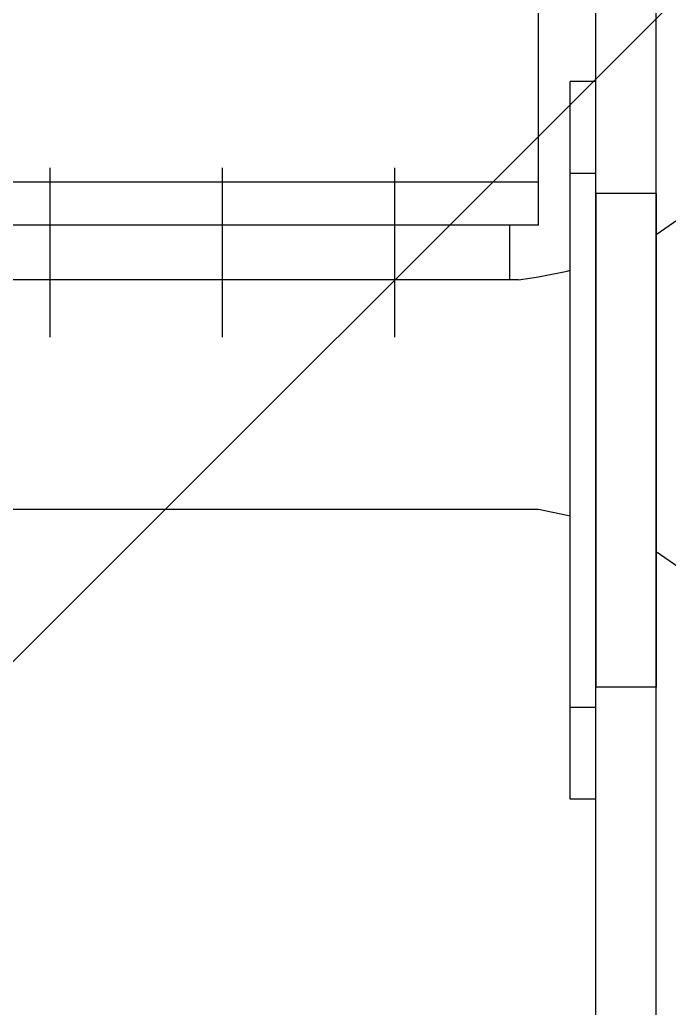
# Model space of a CAD drawing. Extents: x -668440 to 1010955, y -1678500 to 210463.
# Drawn here: x -632485 to -630224, y -1046451 to -1043008 of the extents above; entities that cross this region are included whole.
import ezdxf

# ---------------------------------------------------------------- set-up
doc = ezdxf.new("R2010")
doc.units = 0
doc.header["$MEASUREMENT"] = 0
doc.layers.get('0').update_dxf_attribs({"color": 3, "linetype": 'CONTINUOUS'})
doc.layers.add('00_ADDL', color=253, linetype='CONTINUOUS', plot=False)
for name, color, linetype in [('BEAM_H-596x199x10x15x13', 7, 'CONTINUOUS'), ('BOLT', 4, 'CONTINUOUS'), ('C400-N19-6M22_d', 7, 'CONTINUOUS'), ('cfhole_d', 7, 'CONTINUOUS'), ('cfr_d', 7, 'CONTINUOUS'), ('COL_H-494x302x13x21x13', 7, 'CONTINUOUS')]:
    doc.layers.add(name, color=color, linetype=linetype)

# ---------------------------------------------------------------- blocks, each defined once
blk = doc.blocks.new('剛接合部C1Y')
at = {"layer": '00_ADDL'}
blk.add_line((-228970.77238, -407799.07507), (-230770.77238, -409599.07507), dxfattribs=at)
at = {"layer": 'BEAM_H-596x199x10x15x13'}
for p, q in [((-230137.77238, -408997.07507), (-230137.77238, -408401.07507)), ((-230137.77238, -408982.07507), (-230770.77238, -408982.07507)), ((-230137.77238, -408997.07507), (-230770.77238, -408997.07507))]:
    blk.add_line(p, q, dxfattribs=at)
at = {"layer": 'BOLT'}
for p, q in [((-230307.77238, -409036.07507), (-230307.77238, -408977.07507)), ((-230247.77238, -409036.07507), (-230247.77238, -408977.07507)), ((-230187.77238, -409036.07507), (-230187.77238, -408977.07507))]:
    blk.add_line(p, q, dxfattribs=at)
at = {"layer": 'C400-N19-6M22_d'}
for p, q in [((-230096.77238, -409000.37507), (-230087.77238, -408994.07507)), ((-230147.77238, -408997.07507), (-230527.77238, -408997.07507)), ((-230147.77238, -409016.07507), (-230147.77238, -408997.07507)), ((-230144.77238, -409016.07507), (-230137.77238, -409015.07507)), ((-230137.77238, -409015.07507), (-230127.77238, -409013.07507)), ((-230127.77238, -409013.07507), (-230126.77238, -409012.77507)), ((-230144.77238, -409016.07507), (-230527.77238, -409016.07507)), ((-230337.77238, -409096.07507), (-230137.77238, -409096.07507)), ((-230137.77238, -409096.07507), (-230127.77238, -409098.07507)), ((-230127.77238, -409098.07507), (-230126.77238, -409098.37507)), ((-230096.77238, -409110.77507), (-230087.77238, -409117.07507))]:
    blk.add_line(p, q, dxfattribs=at)
at = {"layer": 'cfhole_d'}
for p, q in [((-230117.77238, -408986.07507), (-230117.77238, -409158.07507)), ((-230096.77238, -408986.07507), (-230117.77238, -408986.07507)), ((-230096.77238, -408986.07507), (-230096.77238, -409158.07507)), ((-230096.77238, -409158.07507), (-230117.77238, -409158.07507))]:
    blk.add_line(p, q, dxfattribs=at)
at = {"layer": 'cfr_d'}
for p, q in [((-230126.77238, -409197.07507), (-230126.77238, -408947.07507)), ((-230117.77238, -408947.07507), (-230126.77238, -408947.07507)), ((-230117.77238, -409197.07507), (-230117.77238, -408947.07507)), ((-230117.77238, -408979.07507), (-230126.77238, -408979.07507)), ((-230117.77238, -409165.07507), (-230126.77238, -409165.07507)), ((-230117.77238, -409197.07507), (-230126.77238, -409197.07507))]:
    blk.add_line(p, q, dxfattribs=at)
at = {"layer": 'COL_H-494x302x13x21x13'}
for p, q in [((-230117.77238, -409599.07507), (-230117.77238, -407799.07507)), ((-230096.77238, -409599.07507), (-230096.77238, -407799.07507))]:
    blk.add_line(p, q, dxfattribs=at)

msp = doc.modelspace()

# ---------------------------------------------------------------- block references
at = {"xscale": 10, "yscale": 10, "zscale": 10}
msp.add_blockref('剛接合部C1Y', (1670698.6842, 3046247.35843, 5600), dxfattribs=at)

doc.saveas('drawing.dxf')
